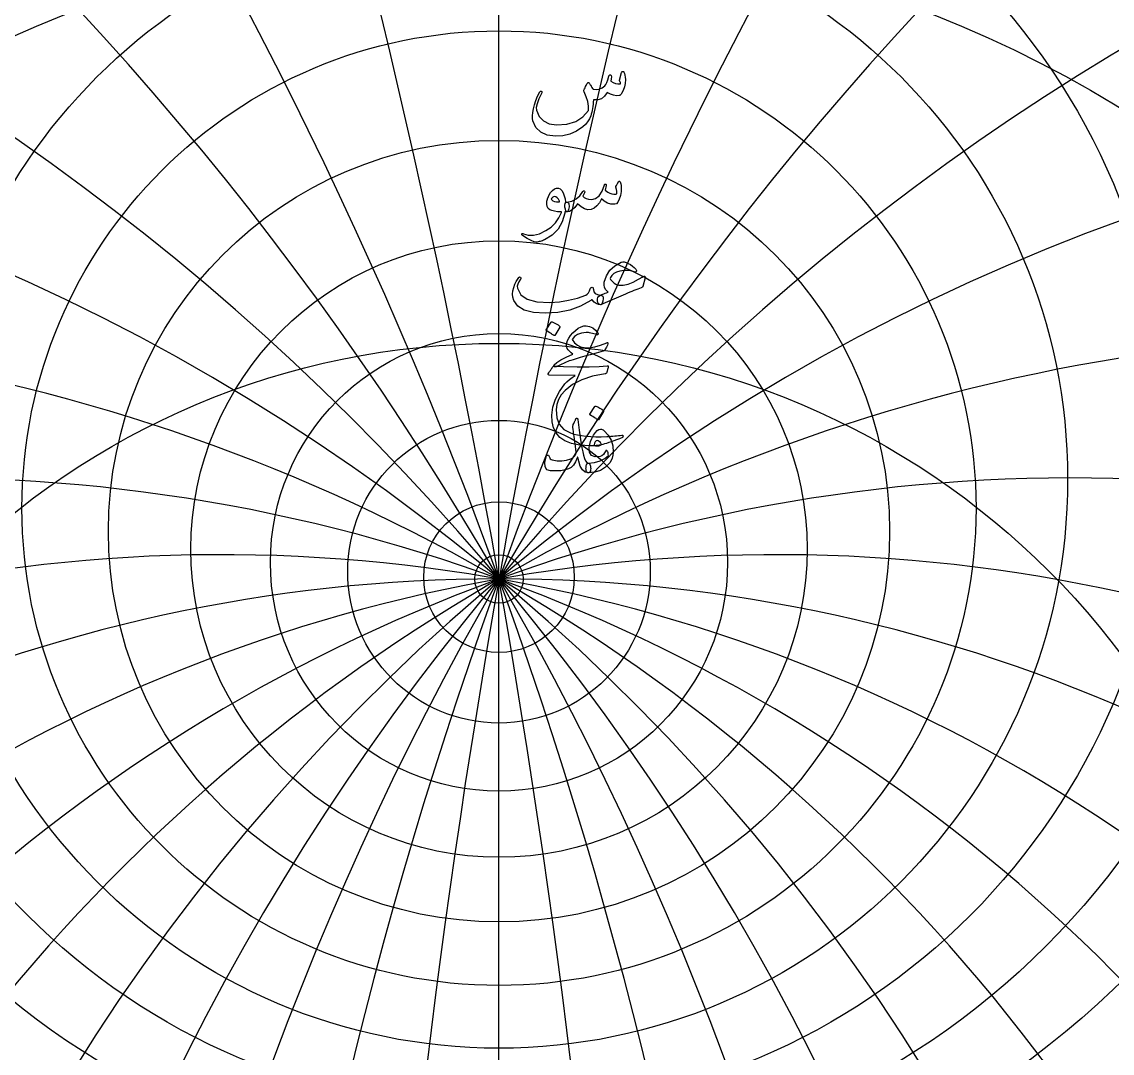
# Model space of a CAD drawing. Header units: millimetres. Extents: x -62 to 62, y -62 to 63.
# Drawn here: x -15.97 to 20.52, y 2.29 to 36.78 of the extents above; entities that cross this region are included whole.
import ezdxf

# ---------------------------------------------------------------- set-up
doc = ezdxf.new("R2010")
doc.units = ezdxf.units.MM
for name, color, linetype in [('CUT_OUTER', 1, 'Continuous'), ('ENGRAVE', 7, 'Continuous'), ('ENGRAVE_FINE', 8, 'Continuous'), ('TEXT', 5, 'Continuous')]:
    doc.layers.add(name, color=color, linetype=linetype)

msp = doc.modelspace()

# ---------------------------------------------------------------- linework, layer by layer
at = {"layer": 'CUT_OUTER'}
msp.add_arc((-0.0002, -0.0002), 61.6124, 137.460696, 87.802279, dxfattribs=at)
at = {"layer": 'ENGRAVE'}
msp.add_lwpolyline([(0, -60.75), (0, 60.75)], dxfattribs=at)
for centre, radius in [((0, 0), 60.75), ((0, 26.0066), 29.8123), ((0, 24.1699), 25.8829), ((0, 22.6853), 22.3151), ((0, 21.4845), 19.0291), ((0, 0), 39.7663), ((0, 20.518), 15.9637), ((0, 19.749), 13.0707), ((0, 19.1508), 10.3105), ((0, 18.7036), 7.6505), ((0, 0), 26.0306), ((0, 18.3933), 5.062), ((0, 18.2108), 2.5197), ((0, 18.1505), 0.81)]:
    msp.add_circle(centre, radius, dxfattribs=at)
for centre, radius, start, end in [((0, 28.2907), 34.2101, 117.31226, 62.68774), ((0, 31.1579), 39.2243, 151.10225, 28.89775), ((0, 34.8078), 45.0674, 171.79216, 8.20784), ((0, 39.5446), 52.0574, 188.1431, 351.8569), ((0, 45.8535), 60.6952, 202.119559, 337.880441), ((0, -34.4872), 52.6377, 40.93333, 139.06667), ((0, -34.4872), 52.6377, 40.93333, 139.06667)]:
    msp.add_arc(centre, radius, start, end, dxfattribs=at)
at = {"layer": 'ENGRAVE_FINE'}
for centre, radius, start, end in [((-298.523, -34.4872), 303.1282, 3.740391, 18.131315), ((-298.523, -34.4872), 303.1282, 3.740391, 18.131315), ((298.523, -34.4872), 303.1282, 161.868685, 176.259609), ((298.523, -34.4872), 303.1282, 161.868685, 176.259609), ((-144.6208, -34.4872), 153.9022, 7.530304, 36.493549), ((-144.6208, -34.4872), 153.9022, 7.530304, 36.493549), ((144.6208, -34.4872), 153.9022, 143.506451, 172.469696), ((144.6208, -34.4872), 153.9022, 143.506451, 172.469696), ((-91.1711, -34.4872), 105.2753, 11.421692, 55.319327), ((-91.1711, -34.4872), 105.2753, 11.421692, 55.319327), ((91.1711, -34.4872), 105.2753, 124.680673, 168.578308), ((91.1711, -34.4872), 105.2753, 124.680673, 168.578308), ((-62.7311, -34.4872), 81.8897, 15.471599, 74.830713), ((-62.7311, -34.4872), 81.8897, 15.471599, 74.830713), ((62.7311, -34.4872), 81.8897, 105.169287, 164.528401), ((62.7311, -34.4872), 81.8897, 105.169287, 164.528401), ((-44.1682, -34.4872), 68.7136, 19.745306, 95.187983), ((-44.1682, -34.4872), 68.7136, 19.745306, 95.187983), ((44.1682, -34.4872), 68.7136, 84.812017, 160.254694), ((44.1682, -34.4872), 68.7136, 84.812017, 160.254694), ((-30.3904, -34.4872), 60.7807, 24.320292, 114.239595), ((-30.3904, -34.4872), 60.7807, 24.320292, 114.239595), ((30.3904, -34.4872), 60.7807, 65.760405, 155.679708), ((30.3904, -34.4872), 60.7807, 65.760405, 155.679708), ((-19.1585, -34.4872), 56.0158, 29.29143, 123.88335), ((-19.1585, -34.4872), 56.0158, 29.29143, 123.88335), ((19.1585, -34.4872), 56.0158, 56.11665, 150.70857), ((19.1585, -34.4872), 56.0158, 56.11665, 150.70857), ((-9.2814, -34.4872), 53.4497, 34.778, 132.04212), ((-9.2814, -34.4872), 53.4497, 34.778, 132.04212), ((9.2814, -34.4872), 53.4497, 47.95788, 145.222), ((9.2814, -34.4872), 53.4497, 47.95788, 145.222)]:
    msp.add_arc(centre, radius, start, end, dxfattribs=at)
at = {"layer": 'TEXT'}
for points in [[(4.0993, 35.0891), (4.1056, 35.1048), (4.1137, 35.116), (4.1236, 35.1228), (4.1352, 35.125), (4.1503, 35.1232), (4.1631, 35.1178), (4.1736, 35.1089), (4.182, 35.0963), (4.2024, 35.0514), (4.217, 34.9957), (4.2257, 34.9292), (4.2287, 34.852), (4.2208, 34.7258), (4.1972, 34.6059), (4.1579, 34.4923), (4.1029, 34.3849), (4.084, 34.3591), (4.0634, 34.3391), (4.0409, 34.325), (4.0167, 34.3167), (3.9289, 34.3111), (3.8344, 34.3265), (3.7331, 34.3631), (3.6251, 34.4209), (3.5341, 34.2962), (3.4266, 34.2134), (3.3024, 34.1723), (3.1616, 34.173), (3.157, 34.0972), (3.1504, 34.0243), (3.1417, 33.9544), (3.1311, 33.8873), (3.1184, 33.8228), (3.1037, 33.7602), (3.087, 33.6997), (3.0682, 33.6412), (3.0246, 33.5357), (2.9658, 33.4382), (2.8917, 33.3489), (2.8023, 33.2676), (2.5933, 33.1284), (2.3721, 33.0305), (2.1388, 32.9739), (1.8934, 32.9586), (1.617, 32.9961), (1.3985, 33.0942), (1.2379, 33.253), (1.1353, 33.4724), (1.1214, 33.5514), (1.1191, 33.6448), (1.1286, 33.7526), (1.1497, 33.8748), (1.1836, 34.0086), (1.2314, 34.1478), (1.2932, 34.2924), (1.3688, 34.4424), (1.3749, 34.4518), (1.3823, 34.4586), (1.3911, 34.4626), (1.4012, 34.464), (1.4113, 34.4631), (1.42, 34.4604), (1.4274, 34.4559), (1.4335, 34.4496), (1.4375, 34.4404), (1.4389, 34.4307), (1.4375, 34.4206), (1.4335, 34.4101), (1.3374, 34.2105), (1.2754, 34.0463), (1.2476, 33.9176), (1.2539, 33.8245), (1.3446, 33.619), (1.4874, 33.4697), (1.6823, 33.3765), (1.9293, 33.3394), (2.2747, 33.3614), (2.567, 33.449), (2.8064, 33.6022), (2.9928, 33.8209), (2.9921, 33.965), (2.9685, 34.1173), (2.922, 34.2776), (2.8526, 34.446), (2.8439, 34.4631), (2.8392, 34.4783), (2.8385, 34.4918), (2.8419, 34.5035), (2.8612, 34.5436), (2.8796, 34.5812), (2.8971, 34.6163), (2.9137, 34.649), (2.9294, 34.6787), (2.9443, 34.7051), (2.9582, 34.7281), (2.9712, 34.7478), (2.9786, 34.7561), (2.9865, 34.7595), (2.9948, 34.7579), (3.0035, 34.7514), (3.008, 34.7464), (3.0143, 34.7388), (3.0224, 34.7285), (3.0323, 34.7155), (3.0435, 34.6997), (3.0556, 34.6813), (3.0687, 34.6602), (3.0826, 34.6364), (3.1109, 34.5906), (3.1347, 34.5574), (3.154, 34.5367), (3.1688, 34.5286), (3.2622, 34.5208), (3.3556, 34.5367), (3.449, 34.5765), (3.5424, 34.64), (3.5764, 34.6822), (3.6098, 34.7514), (3.6428, 34.8475), (3.6754, 34.9705), (3.6785, 34.9822), (3.6844, 34.9921), (3.6929, 35.0002), (3.7041, 35.0065), (3.7147, 35.0105), (3.7248, 35.0119), (3.7344, 35.0105), (3.7436, 35.0065), (3.7573, 34.984), (3.7625, 34.9418), (3.7591, 34.8798), (3.7472, 34.7981), (3.8198, 34.7536), (3.8972, 34.7244), (3.9796, 34.7105), (4.067, 34.7119), (4.0659, 34.7381), (4.0625, 34.7595), (4.0569, 34.7759), (4.049, 34.7873), (4.04, 34.7981), (4.0346, 34.8089), (4.0329, 34.8196), (4.0346, 34.8304)], [(4.0149, 31.4505), (4.0227, 31.4559), (4.032, 31.4541), (4.0425, 31.4451), (4.0544, 31.429), (4.0672, 31.4016), (4.0769, 31.3625), (4.0834, 31.3117), (4.0867, 31.2493), (4.0879, 31.1784), (4.084, 31.1092), (4.0753, 31.0418), (4.0616, 30.9763), (4.0216, 30.8487), (3.9772, 30.7571), (3.9282, 30.7014), (3.8748, 30.6817), (3.7484, 30.6891), (3.6314, 30.7221), (3.5238, 30.7807), (3.4257, 30.8649), (3.3583, 30.7322), (3.2784, 30.6287), (3.1859, 30.5544), (3.0808, 30.5092), (2.9705, 30.4993), (2.8589, 30.5272), (2.746, 30.5928), (2.6317, 30.696), (2.5392, 30.5782), (2.4485, 30.494), (2.3595, 30.4434), (2.2724, 30.4266), (2.2549, 30.4365), (2.2383, 30.4661), (2.2226, 30.5155), (2.2077, 30.5847), (2.2024, 30.6529), (2.2113, 30.7032), (2.2347, 30.7356), (2.2724, 30.7499), (2.4381, 30.7874), (2.5832, 30.8604), (2.7076, 30.9689), (2.8113, 31.1128), (2.8169, 31.1207), (2.823, 31.1263), (2.8295, 31.1296), (2.8365, 31.1308), (2.845, 31.1299), (2.8526, 31.1272), (2.8594, 31.1227), (2.8652, 31.1164), (2.8686, 31.0971), (2.8607, 31.0643), (2.8416, 31.018), (2.8113, 30.9583), (2.8511, 30.9123), (2.9128, 30.8784), (2.9966, 30.8566), (3.1023, 30.8469), (3.2341, 30.8746), (3.3493, 30.9646), (3.4479, 31.1171), (3.5299, 31.332), (3.5339, 31.343), (3.5389, 31.3508), (3.5447, 31.3555), (3.5514, 31.3571), (3.5615, 31.3562), (3.5703, 31.3535), (3.5777, 31.349), (3.5838, 31.3427), (3.5883, 31.3338), (3.5909, 31.3248), (3.5918, 31.3158), (3.5909, 31.3068), (3.555, 31.1559), (3.597, 31.1186), (3.6475, 31.0859), (3.7066, 31.0576), (3.7742, 31.0338), (3.84, 31.0183), (3.89, 31.0149), (3.9244, 31.0237), (3.943, 31.0445), (3.9491, 31.0764), (3.9457, 31.1218), (3.9329, 31.1806), (3.9107, 31.2529), (3.9145, 31.2734), (3.9332, 31.3131), (3.9666, 31.3722), (4.0149, 31.4505)], [(2.2006, 30.3871), (2.1163, 30.0913), (1.9751, 29.8437), (1.7768, 29.644), (1.5215, 29.4925), (1.4858, 29.4771), (1.4506, 29.4633), (1.4158, 29.451), (1.3814, 29.4404), (1.3477, 29.4315), (1.3149, 29.4247), (1.2831, 29.4198), (1.2521, 29.417), (1.1748, 29.428), (1.0724, 29.4682), (0.9449, 29.5376), (0.7922, 29.6362), (0.7758, 29.6503), (0.7662, 29.664), (0.7632, 29.6773), (0.7671, 29.6901), (0.7756, 29.7), (0.7868, 29.7044), (0.8007, 29.7035), (0.8173, 29.6973), (0.9761, 29.6458), (1.1542, 29.6461), (1.3515, 29.6979), (1.5682, 29.8014), (1.7452, 29.9216), (1.8916, 30.0628), (2.0074, 30.2252), (2.0928, 30.4086), (2.0921, 30.4151), (2.0901, 30.4203), (2.0867, 30.4241), (2.082, 30.4266), (1.9583, 30.4338), (1.853, 30.4481), (1.7661, 30.4697), (1.6976, 30.4984), (1.6446, 30.5429), (1.6113, 30.6044), (1.5979, 30.683), (1.6042, 30.7787), (1.6062, 30.7914), (1.6087, 30.8043), (1.6116, 30.8174), (1.6149, 30.8308), (1.6188, 30.8446), (1.623, 30.8591), (1.6277, 30.8742), (1.6329, 30.8901), (1.6751, 30.9927), (1.7263, 31.0778), (1.7865, 31.1454), (1.8557, 31.1954), (1.9264, 31.2228), (1.9913, 31.2224), (2.0503, 31.1941), (2.1036, 31.1379), (2.15, 31.0598), (2.1853, 30.9691), (2.2093, 30.8658), (2.2221, 30.7499), (2.2292, 30.75), (2.236, 30.7504), (2.2427, 30.7509), (2.2491, 30.7517), (2.2555, 30.7525), (2.2621, 30.7531), (2.2689, 30.7534), (2.276, 30.7535), (2.3003, 30.7484), (2.3191, 30.7329), (2.3326, 30.707), (2.3407, 30.6709), (2.344, 30.6311), (2.3434, 30.591), (2.3387, 30.5503), (2.3299, 30.5092), (2.3184, 30.4731), (2.3056, 30.4472), (2.2915, 30.4318), (2.276, 30.4266), (2.2077, 30.4266), (2.2073, 30.4201), (2.2059, 30.4113), (2.2037, 30.4003), (2.2006, 30.3871)], [(2.0281, 30.7895), (1.9904, 30.8552), (1.9491, 30.9017), (1.9042, 30.9289), (1.8557, 30.9368), (1.8267, 30.9291), (1.8009, 30.917), (1.7782, 30.9004), (1.7586, 30.8793), (1.7524, 30.868), (1.7515, 30.8559), (1.756, 30.8429), (1.7658, 30.829), (1.8029, 30.7964), (1.8565, 30.7742), (1.9268, 30.7623), (2.0137, 30.7607), (2.0227, 30.7625), (2.0281, 30.7679), (2.0299, 30.7769), (2.0281, 30.7895)], [(4.8897, 28.2211), (4.8179, 27.9336), (4.8098, 27.9197), (4.7963, 27.9067), (4.7774, 27.8946), (4.7532, 27.8833), (4.6994, 27.8644), (4.6423, 27.8434), (4.5818, 27.8204), (4.5179, 27.7953), (4.4506, 27.7685), (4.38, 27.7401), (4.306, 27.7101), (4.2287, 27.6786), (3.4023, 27.3193), (3.3646, 27.3276), (3.3341, 27.3525), (3.3107, 27.3941), (3.2945, 27.4522), (3.2918, 27.514), (3.3089, 27.5663), (3.3457, 27.6092), (3.4023, 27.6426), (3.4094, 27.6459), (3.4234, 27.6521), (3.4444, 27.6611), (3.4724, 27.6732), (3.5071, 27.6879), (3.5483, 27.705), (3.596, 27.7247), (3.6502, 27.7468), (3.5804, 27.8184), (3.5362, 27.8968), (3.5175, 27.9819), (3.5245, 28.0738), (3.5936, 28.2922), (3.7113, 28.477), (3.8775, 28.6282), (4.0921, 28.7456), (4.1391, 28.7566), (4.1936, 28.7537), (4.2558, 28.7368), (4.3257, 28.7061), (4.3982, 28.6641), (4.4649, 28.6172), (4.5257, 28.5653), (4.5807, 28.5085), (4.5962, 28.4876), (4.6032, 28.4681), (4.6016, 28.4499), (4.5915, 28.433), (4.5763, 28.42), (4.5592, 28.4133), (4.5403, 28.4128), (4.5197, 28.4187), (4.4121, 28.4526), (4.2978, 28.4681), (4.1768, 28.4651), (4.049, 28.4438), (3.9334, 28.4092), (3.8415, 28.363), (3.7735, 28.305), (3.7293, 28.2354), (3.7248, 28.2044), (3.7365, 28.169), (3.7643, 28.129), (3.8083, 28.0845), (3.8586, 28.0441), (3.9089, 28.0127), (3.9592, 27.9902), (4.0095, 27.9767), (4.1602, 27.9729), (4.3212, 28.0046), (4.4925, 28.0717), (4.6742, 28.1743), (4.6937, 28.1867), (4.7128, 28.1986), (4.7314, 28.2101), (4.7496, 28.2211), (4.7671, 28.2314), (4.7837, 28.2408), (4.7995, 28.2493), (4.8143, 28.257), (4.8554, 28.2763), (4.8816, 28.2767), (4.8931, 28.2583), (4.8897, 28.2211)], [(0.6611, 28.2318), (0.6739, 28.2458), (0.6871, 28.2516), (0.7008, 28.2493), (0.715, 28.239), (0.7257, 28.2255), (0.7293, 28.2103), (0.7257, 28.1932), (0.715, 28.1743), (0.6602, 28.0895), (0.6251, 28.0109), (0.6099, 27.9386), (0.6144, 27.8726), (0.7269, 27.6556), (0.9458, 27.5043), (1.2712, 27.4185), (1.703, 27.3983), (2.0234, 27.4219), (2.3308, 27.4711), (2.6252, 27.5458), (2.9065, 27.6462), (2.9562, 27.6756), (2.9972, 27.7208), (3.0298, 27.7816), (3.0538, 27.8582), (3.0619, 27.88), (3.0754, 27.895), (3.0942, 27.9033), (3.1185, 27.9049), (3.1358, 27.8975), (3.1481, 27.8824), (3.1556, 27.8598), (3.158, 27.8294), (3.1749, 27.7544), (3.2218, 27.6983), (3.2988, 27.661), (3.4059, 27.6426), (3.4445, 27.6341), (3.4706, 27.6121), (3.4841, 27.5766), (3.485, 27.5277), (3.4719, 27.4365), (3.4544, 27.3714), (3.4324, 27.3323), (3.4059, 27.3193), (3.3271, 27.3296), (3.2523, 27.3606), (3.1816, 27.4122), (3.1149, 27.4845), (3.1093, 27.4875), (3.0996, 27.4854), (3.0859, 27.4785), (3.0682, 27.4666), (2.7332, 27.278), (2.3676, 27.1432), (1.9715, 27.0624), (1.5449, 27.0355), (1.1506, 27.0624), (0.8443, 27.1432), (0.626, 27.278), (0.4958, 27.4666), (0.4662, 27.5719), (0.4563, 27.6794), (0.4662, 27.7893), (0.4958, 27.9013), (0.5358, 28.0055), (0.5766, 28.0953), (0.6184, 28.1708), (0.6611, 28.2318)], [(1.7497, 26.7408), (1.7542, 26.7453), (1.7604, 26.748), (1.7685, 26.7489), (1.7784, 26.748), (1.8482, 26.7197), (1.914, 26.6852), (1.9758, 26.6443), (2.0335, 26.5971), (2.0391, 26.59), (2.0416, 26.5828), (2.0409, 26.5756), (2.0371, 26.5684), (1.8682, 26.2953), (1.8619, 26.2888), (1.8539, 26.2873), (1.844, 26.2906), (1.8323, 26.2989), (1.8222, 26.3061), (1.8063, 26.3169), (1.7845, 26.3313), (1.7569, 26.3492), (1.7229, 26.3708), (1.6823, 26.3959), (1.6349, 26.4247), (1.5808, 26.457), (1.5736, 26.4624), (1.57, 26.4678), (1.57, 26.4732), (1.5736, 26.4786)], [(3.6448, 26.0445), (3.6478, 26.0191), (3.6314, 25.9717), (3.5957, 25.9023), (3.5406, 25.811), (3.529, 25.7961), (3.5155, 25.784), (3.5002, 25.7746), (3.4832, 25.7678), (3.2532, 25.7045), (3.0484, 25.6475), (2.8688, 25.5967), (2.7143, 25.5523), (2.585, 25.5143), (2.4808, 25.4831), (2.4017, 25.4586), (2.3479, 25.4409), (1.9131, 25.2469), (1.8826, 25.2447), (1.8592, 25.2487), (1.8431, 25.259), (1.8341, 25.2756), (1.8339, 25.2817), (1.8368, 25.2891), (1.8429, 25.2979), (1.8521, 25.308), (1.9405, 25.3911), (2.073, 25.4786), (2.2495, 25.5707), (2.47, 25.6672), (2.4101, 25.7184), (2.3595, 25.7678), (2.3184, 25.8154), (2.2868, 25.8613), (2.2672, 25.9113), (2.2625, 25.9717), (2.2726, 26.0425), (2.2976, 26.1235), (2.338, 26.208), (2.3946, 26.2924), (2.4673, 26.3768), (2.5562, 26.4612), (2.653, 26.5342), (2.7458, 26.5843), (2.8344, 26.6115), (2.9191, 26.6157), (3.0338, 26.5926), (3.1374, 26.5448), (3.2297, 26.4722), (3.3107, 26.375), (3.3179, 26.3629), (3.3215, 26.3517), (3.3215, 26.3413), (3.3179, 26.3319), (3.31, 26.3231), (3.3008, 26.3184), (3.2903, 26.3178), (3.2784, 26.3211), (3.2255, 26.338), (3.1746, 26.3526), (3.1258, 26.3649), (3.079, 26.375), (3.0344, 26.3827), (2.9923, 26.3876), (2.9527, 26.3898), (2.9155, 26.3894), (2.7608, 26.3712), (2.6308, 26.3274), (2.5255, 26.258), (2.4449, 26.163), (2.5306, 26.0501), (2.6263, 25.9663), (2.7318, 25.9118), (2.8472, 25.8864), (3.019, 25.8846), (3.2038, 25.9116), (3.4017, 25.9672), (3.6125, 26.0517), (3.6213, 26.0539), (3.6296, 26.0535), (3.6374, 26.0503), (3.6448, 26.0445)], [(2.1538, 25.2577), (2.6148, 25.2415), (3.0134, 25.2397), (3.3496, 25.2523), (3.6233, 25.2792), (3.6317, 25.2802), (3.639, 25.2797), (3.6452, 25.2775), (3.6502, 25.2738), (3.6539, 25.2688), (3.6561, 25.2626), (3.6566, 25.2553), (3.6556, 25.2469), (3.6485, 25.2141), (3.6417, 25.184), (3.6351, 25.1566), (3.6287, 25.1319), (3.6225, 25.1099), (3.6165, 25.0906), (3.6108, 25.074), (3.6053, 25.0601), (3.5936, 25.0378), (3.5802, 25.0215), (3.5649, 25.0109), (3.5478, 25.0062), (3.1329, 24.931), (2.7718, 24.8131), (2.4646, 24.6525), (2.2113, 24.4493), (2.0833, 24.3031), (1.9904, 24.1484), (1.9324, 23.9852), (1.9095, 23.8134), (1.9315, 23.5437), (2.0191, 23.3239), (2.1723, 23.1539), (2.391, 23.0338), (2.5044, 22.9974), (2.629, 22.9673), (2.7648, 22.9435), (2.9119, 22.926), (3.07, 22.9145), (3.2389, 22.9089), (3.4185, 22.9091), (3.6089, 22.9152), (3.6766, 22.919), (3.7432, 22.9233), (3.8086, 22.928), (3.873, 22.9332), (3.9357, 22.9388), (3.9965, 22.9448), (4.0552, 22.9514), (4.1119, 22.9583), (4.1292, 22.9592), (4.1415, 22.9547), (4.1489, 22.9448), (4.1514, 22.9296), (4.1501, 22.9118), (4.146, 22.8981), (4.1393, 22.8885), (4.1299, 22.8829), (4.0284, 22.84), (3.9323, 22.8011), (3.8415, 22.7663), (3.7562, 22.7356), (3.6765, 22.7086), (3.6026, 22.6853), (3.5346, 22.6655), (3.4724, 22.6493), (3.4139, 22.6374), (3.357, 22.6269), (3.3016, 22.6177), (3.2478, 22.6098), (3.1954, 22.6038), (3.1441, 22.5999), (3.0939, 22.5984), (3.0448, 22.599), (2.7098, 22.6251), (2.4305, 22.6817), (2.2068, 22.7688), (2.0389, 22.8865), (1.9156, 23.0335), (1.8296, 23.2053), (1.7809, 23.4018), (1.7694, 23.623), (1.8047, 23.8974), (1.8889, 24.1637), (2.022, 24.4219), (2.2041, 24.6721), (2.2753, 24.7477), (2.3559, 24.8203), (2.446, 24.8896), (2.5455, 24.9559), (1.676, 24.9631), (1.6551, 24.9721), (1.6464, 24.9882), (1.6497, 25.0116), (1.6652, 25.0421), (1.6944, 25.0866), (1.7209, 25.1265), (1.7447, 25.162), (1.7658, 25.193), (1.7842, 25.2193), (1.8, 25.2406), (1.813, 25.257), (1.8233, 25.2685), (1.8467, 25.2705), (1.9095, 25.2694), (2.0119, 25.2651), (2.1538, 25.2577)], [(3.2119, 23.9232), (3.2164, 23.9277), (3.2227, 23.9304), (3.2308, 23.9313), (3.2407, 23.9304), (3.3105, 23.9021), (3.3763, 23.8675), (3.438, 23.8266), (3.4957, 23.7795), (3.5014, 23.7723), (3.5038, 23.7651), (3.5031, 23.7579), (3.4993, 23.7507), (3.3305, 23.4777), (3.3242, 23.4712), (3.3161, 23.4696), (3.3062, 23.473), (3.2945, 23.4813), (3.2844, 23.4885), (3.2685, 23.4992), (3.2467, 23.5136), (3.2191, 23.5316), (3.1852, 23.5531), (3.1445, 23.5783), (3.0972, 23.607), (3.0431, 23.6394), (3.0359, 23.6448), (3.0323, 23.6501), (3.0323, 23.6555), (3.0359, 23.6609)], [(2.9892, 22.019), (3.0152, 22.0065), (3.0359, 21.9867), (3.0511, 21.9598), (3.061, 21.9256), (3.0675, 21.8834), (3.0691, 21.843), (3.0657, 21.8044), (3.0574, 21.7675), (3.0451, 21.7361), (3.0296, 21.7137), (3.0109, 21.7002), (2.9892, 21.6957), (2.8816, 21.7256), (2.7925, 21.8008), (2.7217, 21.9214), (2.6694, 22.0873), (2.6627, 22.1159), (2.6568, 22.1407), (2.6519, 22.1617), (2.6479, 22.1789), (2.6447, 22.1923), (2.6425, 22.2018), (2.6411, 22.2075), (2.6407, 22.2095), (2.6353, 22.22), (2.6299, 22.2229), (2.6245, 22.2182), (2.6191, 22.2059), (2.558, 22.068), (2.4898, 21.9598), (2.4143, 21.8812), (2.3317, 21.8322), (2.2118, 21.7945), (2.0712, 21.7711), (1.91, 21.7622), (1.7281, 21.7675), (1.6066, 21.805), (1.5404, 21.896), (1.5294, 22.0404), (1.5736, 22.2382), (1.5837, 22.262), (1.5961, 22.2795), (1.6107, 22.2907), (1.6275, 22.2957), (1.6441, 22.2941), (1.6581, 22.2858), (1.6693, 22.2708), (1.6778, 22.249), (1.696, 22.2025), (1.7182, 22.1672), (1.7445, 22.1432), (1.7748, 22.1304), (1.9448, 22.1044), (2.1062, 22.1017), (2.2592, 22.1223), (2.4035, 22.1663), (2.4662, 22.1991), (2.5176, 22.2436), (2.5578, 22.2997), (2.5868, 22.3675), (2.585, 22.3996), (2.576, 22.4744), (2.5598, 22.5919), (2.5365, 22.752), (2.5246, 22.8376), (2.514, 22.915), (2.5048, 22.984), (2.497, 23.0448), (2.4902, 23.0967), (2.4844, 23.1395), (2.4794, 23.1731), (2.4754, 23.1975), (2.472, 23.2347), (2.4727, 23.2675), (2.4774, 23.2958), (2.4862, 23.3196), (2.5001, 23.3491), (2.5131, 23.3766), (2.5252, 23.4021), (2.5365, 23.4256), (2.5466, 23.447), (2.5553, 23.4665), (2.5627, 23.4839), (2.5688, 23.4992), (2.5751, 23.5116), (2.5832, 23.5199), (2.5931, 23.5242), (2.6047, 23.5244), (2.6175, 23.5195), (2.6272, 23.5118), (2.6337, 23.5015), (2.6371, 23.4885), (2.659, 23.3047), (2.6815, 23.1305), (2.7048, 22.9661), (2.7287, 22.8112), (2.7531, 22.6661), (2.7776, 22.5306), (2.8025, 22.4047), (2.8275, 22.2885), (2.8578, 22.18), (2.8949, 22.099), (2.9386, 22.0453), (2.9892, 22.019)], [(3.4023, 23.1651), (3.427, 23.1615), (3.4544, 23.1508), (3.4845, 23.1328), (3.5173, 23.1076), (3.6576, 22.9581), (3.7553, 22.7897), (3.8103, 22.6024), (3.8227, 22.3963), (3.8117, 22.2889), (3.7894, 22.1933), (3.756, 22.1093), (3.7113, 22.037), (3.5665, 21.8877), (3.3978, 21.781), (3.2054, 21.717), (2.9892, 21.6957), (2.9674, 21.7009), (2.9487, 21.7164), (2.9332, 21.7422), (2.9209, 21.7783), (2.9163, 21.7983), (2.9133, 21.8187), (2.9118, 21.8396), (2.9119, 21.861), (2.9132, 21.8821), (2.9151, 21.9023), (2.9176, 21.9216), (2.9209, 21.94), (2.9306, 21.9719), (2.9452, 21.9957), (2.9647, 22.0114), (2.9892, 22.019), (3.1998, 22.0473), (3.3826, 22.0999), (3.5375, 22.1767), (3.6646, 22.2777), (3.6585, 22.3282), (3.6511, 22.3684), (3.6424, 22.3983), (3.6323, 22.4178), (3.6201, 22.4347), (3.6089, 22.4457), (3.5986, 22.4508), (3.5891, 22.4502), (3.5826, 22.4479), (3.5775, 22.4448), (3.5737, 22.4407), (3.5712, 22.4358), (3.5366, 22.3648), (3.4939, 22.3101), (3.4432, 22.2714), (3.3844, 22.249), (3.2135, 22.2357), (3.096, 22.2822), (3.032, 22.3884), (3.0215, 22.5544), (3.0359, 22.6496), (3.0646, 22.7484), (3.1077, 22.8508), (3.1652, 22.9567), (3.2258, 23.0479), (3.2856, 23.113), (3.3444, 23.1521), (3.4023, 23.1651)], [(3.2838, 22.7771), (3.2481, 22.767), (3.22, 22.7403), (3.1996, 22.6969), (3.1868, 22.637), (3.187, 22.6276), (3.1877, 22.6208), (3.1888, 22.6168), (3.1904, 22.6154), (3.2265, 22.6067), (3.2631, 22.602), (3.3002, 22.6013), (3.3377, 22.6047), (3.3707, 22.6116), (3.3978, 22.6217), (3.4192, 22.635), (3.4347, 22.6514), (3.3942, 22.7091), (3.3556, 22.7493), (3.3188, 22.7719), (3.2838, 22.7771)]]:
    msp.add_lwpolyline(points, close=True, dxfattribs=at)

doc.saveas('drawing.dxf')
